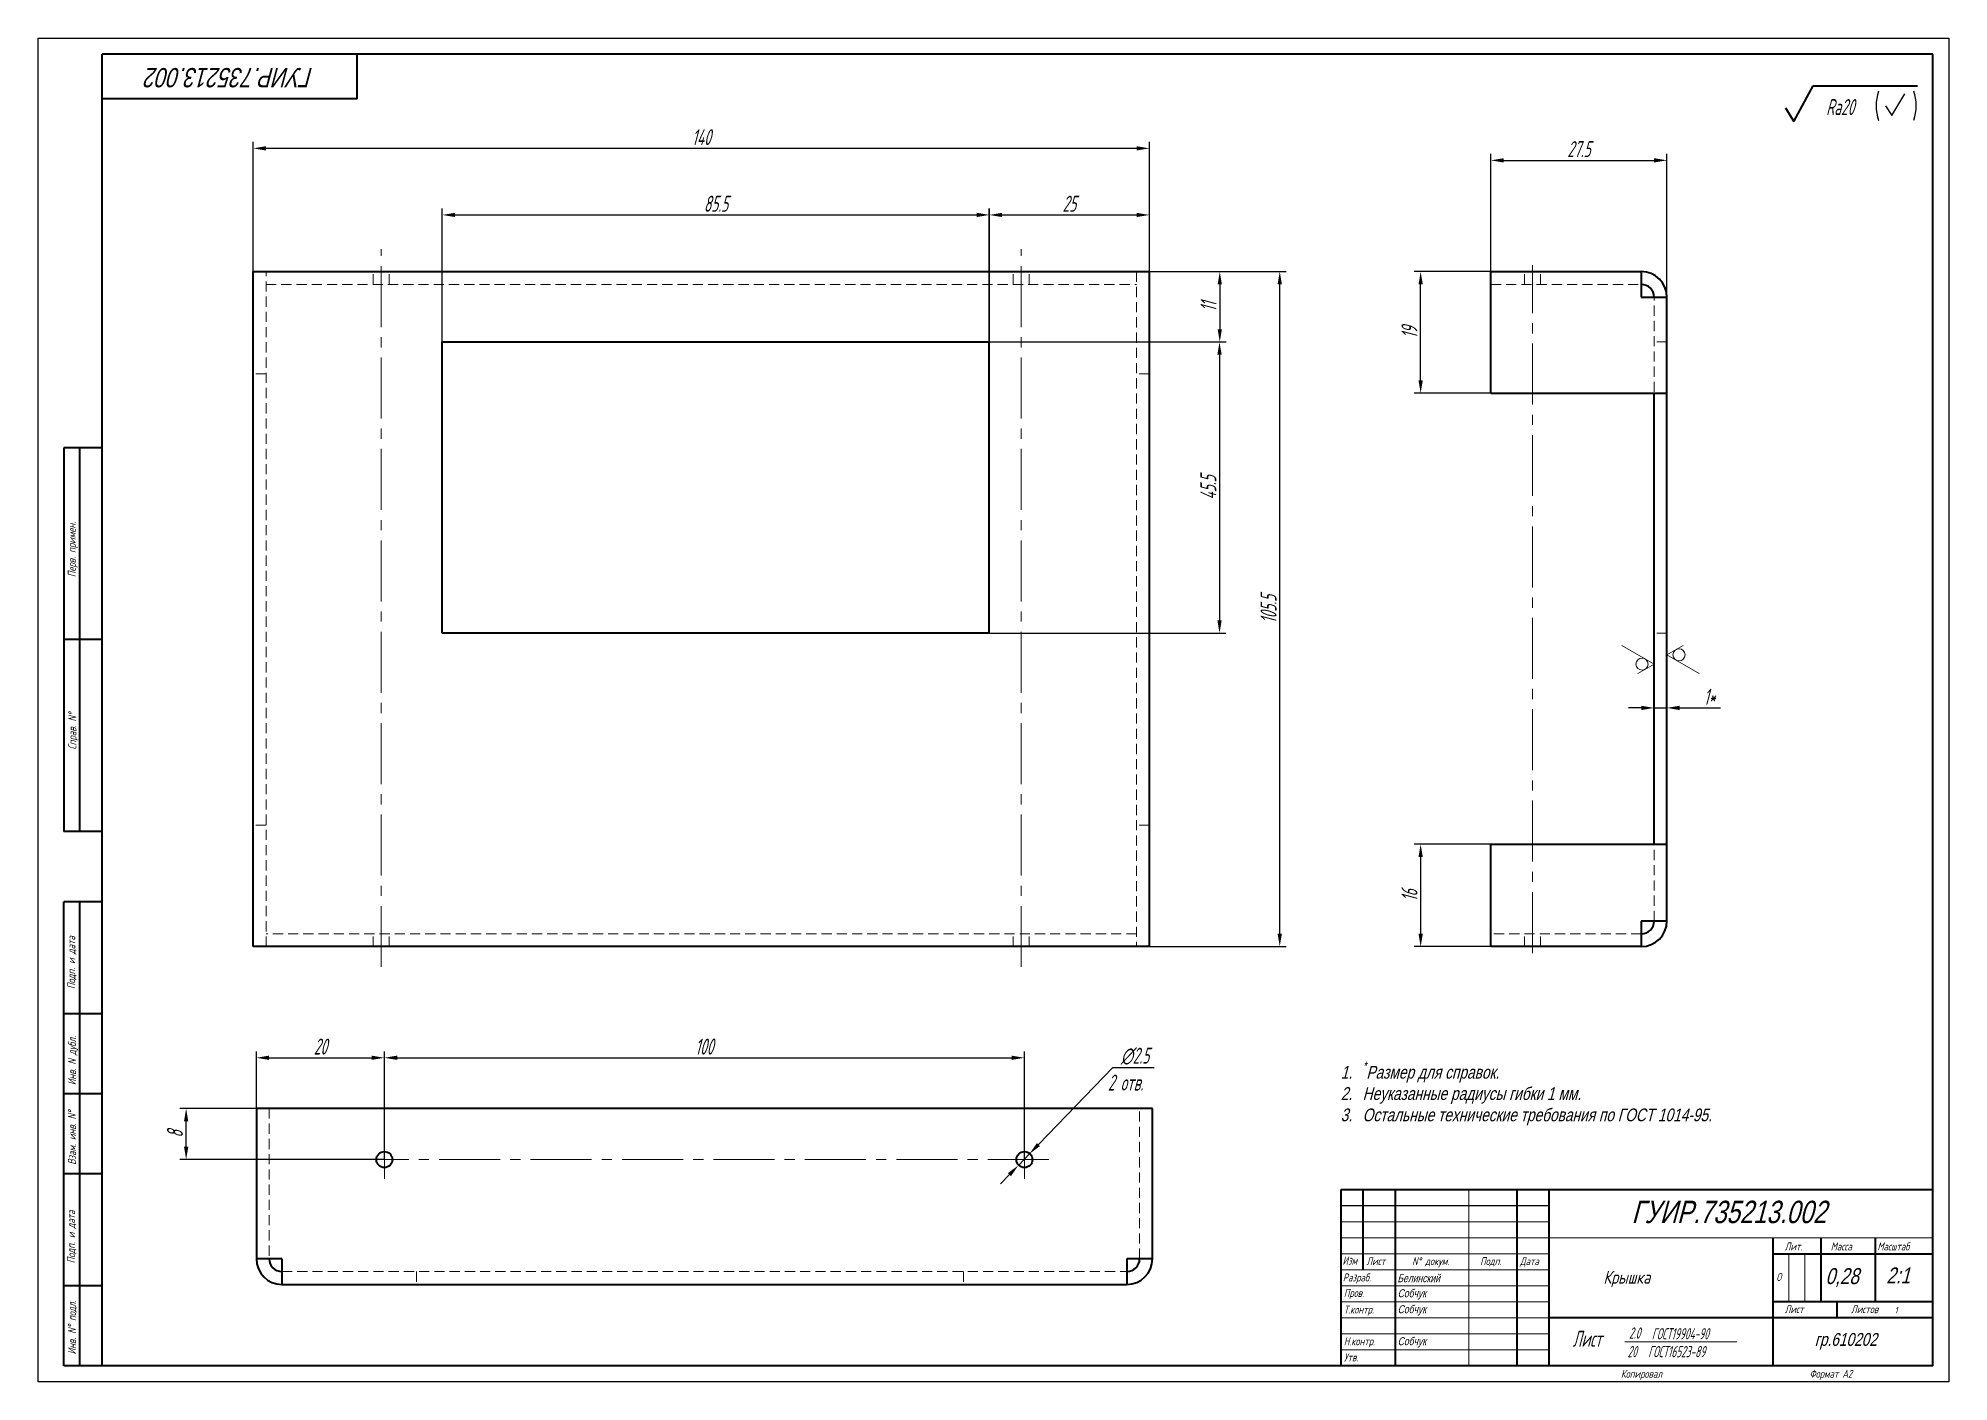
# Model space of a CAD drawing. Header units: millimetres. Extents: x 4478846 to 4492776, y 3796523 to 3799112.
# Drawn here: x 4491041 to 4491638, y 3796523 to 3796943 of the extents above; entities that cross this region are included whole.
import ezdxf

# ---------------------------------------------------------------- set-up
doc = ezdxf.new("R2010")
doc.units = ezdxf.units.MM
doc.linetypes.add('CENTER2', pattern=[28.575, 19.05, -3.175, 3.175, -3.175])
doc.linetypes.add('HIDDEN2', pattern=[4.7625, 3.175, -1.5875])
doc.layers.get('0').update_dxf_attribs({"lineweight": 25})
doc.layers.get('Defpoints').update_dxf_attribs({"color": 5})
for name, color, linetype, lineweight in [('1', 1, 'Continuous', 40), ('2', 3, 'CENTER2', 20), ('3', 2, 'HIDDEN2', 20), ('dim', 7, 'Continuous', 20), ('Основная', 7, 'Continuous', 40), ('тонкая', 7, 'Continuous', 13)]:
    doc.layers.add(name, color=color, linetype=linetype, lineweight=lineweight)
for name, color, linetype in [('KONTUR', 7, 'Continuous'), ('MultiLayer', 9, 'Continuous'), ('Title', 7, 'Continuous'), ('Текст', 4, 'Continuous')]:
    doc.layers.add(name, color=color, linetype=linetype)
doc.styles.add('35', font='gostw.shx', dxfattribs={"width": 0.65, "oblique": 15, "height": 3.5})
doc.styles.add('5', font='gostw.shx', dxfattribs={"width": 0.75, "oblique": 15, "height": 5})
doc.styles.add('ESKD', font='standarteskd.shx', dxfattribs={"width": 0.8, "oblique": 15})
doc.styles.add('SAS5', font='gostw.shx', dxfattribs={"width": 0.75, "oblique": 15, "height": 5})
doc.styles.add('стиль1', font='romans.shx', dxfattribs={"width": 0.75, "oblique": 15, "height": 3.5})
doc.dimstyles.new('BUT$0', dxfattribs={"dimtxt": 3.5, "dimasz": 4, "dimexe": 2, "dimexo": 0, "dimgap": 1, "dimtad": 1, "dimdec": 4, "dimzin": 9, "dimdsep": 46, "dimtxsty": '35', "dimcen": 0, "dimclrd": 256, "dimclre": 256, "dimclrt": 256, "dimadec": 0, "dimazin": 0, "dimtfac": 0.7, "dimtdec": 4, "dimtmove": 0, "dimatfit": 0, "dimfxl": 1, "dimtolj": 1, "dimtzin": 9, "dimarcsym": 0})
doc.dimstyles.new('BUT$3', dxfattribs={"dimtxt": 3.5, "dimasz": 4, "dimexe": 2, "dimexo": 0, "dimgap": 1, "dimtad": 1, "dimtoh": 1, "dimdec": 4, "dimzin": 9, "dimdsep": 46, "dimtxsty": '35', "dimcen": 0, "dimclrd": 256, "dimclre": 256, "dimclrt": 256, "dimadec": 0, "dimazin": 0, "dimtfac": 0.7, "dimtdec": 4, "dimtmove": 0, "dimatfit": 0, "dimfxl": 1, "dimtolj": 1, "dimtzin": 9, "dimarcsym": 0})

# ---------------------------------------------------------------- blocks, each defined once
blk = doc.blocks.new('*D243')
at = {"layer": 'Defpoints', "color": 0, "transparency": 16777216}
for p in [(4491349.52, 3796624.16), (4491149.52, 3796592.33), (4491349.52, 3796592.33)]:
    blk.add_point(p, dxfattribs=at)
at = {"layer": 'dim', "lineweight": -2, "transparency": 16777216}
for p, q in [((4491149.52, 3796592.33), (4491149.52, 3796626.16)), ((4491153.52, 3796624.16), (4491345.52, 3796624.16)), ((4491349.52, 3796592.33), (4491349.52, 3796626.16))]:
    blk.add_line(p, q, dxfattribs=at)
at = {"layer": 'dim', "transparency": 16777216}
for points in [[(4491153.52, 3796624.83), (4491153.52, 3796623.49), (4491149.52, 3796624.16)], [(4491345.52, 3796624.83), (4491345.52, 3796623.49), (4491349.52, 3796624.16)]]:
    blk.add_solid(points, dxfattribs=at)
at = {"layer": 'dim', "transparency": 16777216, "insert": (4491249.46, 3796627.66), "char_height": 5, "attachment_point": 5, "style": '5'}
blk.add_mtext('\\A1;100', dxfattribs=at)
blk = doc.blocks.new('*D221')
at = {"layer": 'Defpoints', "color": 0, "transparency": 16777216}
for p in [(4491087.58, 3796608.33), (4491109.52, 3796608.33), (4491149.52, 3796592.33)]:
    blk.add_point(p, dxfattribs=at)
at = {"layer": 'dim', "lineweight": -2, "transparency": 16777216}
for p, q in [((4491109.52, 3796608.33), (4491085.58, 3796608.33)), ((4491087.58, 3796596.33), (4491087.58, 3796604.33)), ((4491149.52, 3796592.33), (4491085.58, 3796592.33))]:
    blk.add_line(p, q, dxfattribs=at)
at = {"layer": 'dim', "transparency": 16777216}
for points in [[(4491086.91, 3796604.33), (4491088.25, 3796604.33), (4491087.58, 3796608.33)], [(4491086.91, 3796596.33), (4491088.25, 3796596.33), (4491087.58, 3796592.33)]]:
    blk.add_solid(points, dxfattribs=at)
at = {"layer": 'dim', "transparency": 16777216, "insert": (4491084.08, 3796600.33), "char_height": 5, "attachment_point": 5, "rotation": 90, "style": '5'}
blk.add_mtext('\\A1;8', dxfattribs=at)
blk = doc.blocks.new('*D244')
at = {"layer": 'Defpoints', "color": 0, "transparency": 16777216}
for p in [(4491473.33, 3796869.91), (4491495.28, 3796869.91), (4491495.28, 3796831.91)]:
    blk.add_point(p, dxfattribs=at)
at = {"layer": 'dim', "lineweight": -2, "transparency": 16777216}
for p, q in [((4491495.28, 3796869.91), (4491471.33, 3796869.91)), ((4491473.33, 3796835.91), (4491473.33, 3796865.91)), ((4491495.28, 3796831.91), (4491471.33, 3796831.91))]:
    blk.add_line(p, q, dxfattribs=at)
at = {"layer": 'dim', "transparency": 16777216}
for points in [[(4491472.66, 3796865.91), (4491474, 3796865.91), (4491473.33, 3796869.91)], [(4491472.66, 3796835.91), (4491474, 3796835.91), (4491473.33, 3796831.91)]]:
    blk.add_solid(points, dxfattribs=at)
at = {"layer": 'dim', "transparency": 16777216, "insert": (4491469.83, 3796850.91), "char_height": 5, "attachment_point": 5, "rotation": 90, "style": '5'}
blk.add_mtext('\\A1;19', dxfattribs=at)
blk = doc.blocks.new('*D245')
at = {"layer": 'Defpoints', "color": 0, "transparency": 16777216}
for p in [(4491495.28, 3796690.91), (4491473.33, 3796658.91), (4491495.28, 3796658.91)]:
    blk.add_point(p, dxfattribs=at)
at = {"layer": 'dim', "lineweight": -2, "transparency": 16777216}
for p, q in [((4491495.28, 3796690.91), (4491471.33, 3796690.91)), ((4491473.33, 3796686.91), (4491473.33, 3796662.91)), ((4491495.28, 3796658.91), (4491471.33, 3796658.91))]:
    blk.add_line(p, q, dxfattribs=at)
at = {"layer": 'dim', "transparency": 16777216}
for points in [[(4491472.66, 3796686.91), (4491474, 3796686.91), (4491473.33, 3796690.91)], [(4491472.66, 3796662.91), (4491474, 3796662.91), (4491473.33, 3796658.91)]]:
    blk.add_solid(points, dxfattribs=at)
at = {"layer": 'dim', "transparency": 16777216, "insert": (4491469.83, 3796674.91), "char_height": 5, "attachment_point": 5, "rotation": 90, "style": '5'}
blk.add_mtext('\\A1;16', dxfattribs=at)
blk = doc.blocks.new('*D240')
at = {"layer": 'Defpoints', "color": 0, "transparency": 16777216}
for p in [(4491388.55, 3796869.91), (4491429.3, 3796869.91), (4491388.55, 3796658.91)]:
    blk.add_point(p, dxfattribs=at)
at = {"layer": 'dim', "lineweight": -2, "transparency": 16777216}
for p, q in [((4491388.55, 3796869.91), (4491431.3, 3796869.91)), ((4491429.3, 3796662.91), (4491429.3, 3796865.91)), ((4491388.55, 3796658.91), (4491431.3, 3796658.91))]:
    blk.add_line(p, q, dxfattribs=at)
at = {"layer": 'dim', "transparency": 16777216}
for points in [[(4491428.63, 3796865.91), (4491429.97, 3796865.91), (4491429.3, 3796869.91)], [(4491428.63, 3796662.91), (4491429.97, 3796662.91), (4491429.3, 3796658.91)]]:
    blk.add_solid(points, dxfattribs=at)
at = {"layer": 'dim', "transparency": 16777216, "insert": (4491425.8, 3796764.41), "char_height": 5, "attachment_point": 5, "rotation": 90, "style": '5'}
blk.add_mtext('\\A1;105.5', dxfattribs=at)
blk = doc.blocks.new('*D241')
at = {"layer": 'Defpoints', "color": 0, "transparency": 16777216}
for p in [(4491338.54, 3796847.91), (4491338.54, 3796756.91), (4491410.48, 3796756.91)]:
    blk.add_point(p, dxfattribs=at)
at = {"layer": 'dim', "lineweight": -2, "transparency": 16777216}
for p, q in [((4491338.54, 3796847.91), (4491412.48, 3796847.91)), ((4491410.48, 3796843.91), (4491410.48, 3796760.91)), ((4491338.54, 3796756.91), (4491412.48, 3796756.91))]:
    blk.add_line(p, q, dxfattribs=at)
at = {"layer": 'dim', "transparency": 16777216}
for points in [[(4491409.81, 3796843.91), (4491411.15, 3796843.91), (4491410.48, 3796847.91)], [(4491409.81, 3796760.91), (4491411.15, 3796760.91), (4491410.48, 3796756.91)]]:
    blk.add_solid(points, dxfattribs=at)
at = {"layer": 'dim', "transparency": 16777216, "insert": (4491406.98, 3796802.41), "char_height": 5, "attachment_point": 5, "rotation": 90, "style": '5'}
blk.add_mtext('\\A1;45.5', dxfattribs=at)
blk = doc.blocks.new('*D220')
at = {"layer": 'Defpoints', "color": 0, "transparency": 16777216}
for p in [(4491338.62, 3796887.63), (4491167.62, 3796847.91), (4491338.62, 3796847.91)]:
    blk.add_point(p, dxfattribs=at)
at = {"layer": 'dim', "lineweight": -2, "transparency": 16777216}
for p, q in [((4491167.62, 3796847.91), (4491167.62, 3796889.63)), ((4491171.62, 3796887.63), (4491334.62, 3796887.63)), ((4491338.62, 3796847.91), (4491338.62, 3796889.63))]:
    blk.add_line(p, q, dxfattribs=at)
at = {"layer": 'dim', "transparency": 16777216}
for points in [[(4491171.62, 3796888.29), (4491171.62, 3796886.96), (4491167.62, 3796887.63)], [(4491334.62, 3796888.29), (4491334.62, 3796886.96), (4491338.62, 3796887.63)]]:
    blk.add_solid(points, dxfattribs=at)
at = {"layer": 'dim', "transparency": 16777216, "insert": (4491253.12, 3796891.13), "char_height": 5, "attachment_point": 5, "style": '5'}
blk.add_mtext('\\A1;85.5', dxfattribs=at)
blk = doc.blocks.new('*D242')
at = {"layer": 'Defpoints', "color": 0, "transparency": 16777216}
for p in [(4491388.55, 3796869.91), (4491410.56, 3796847.91), (4491410.56, 3796847.91)]:
    blk.add_point(p, dxfattribs=at)
at = {"layer": 'dim', "lineweight": -2, "transparency": 16777216}
for p, q in [((4491388.55, 3796869.91), (4491412.56, 3796869.91)), ((4491410.56, 3796865.91), (4491410.56, 3796851.91)), ((4491410.56, 3796847.91), (4491412.56, 3796847.91))]:
    blk.add_line(p, q, dxfattribs=at)
at = {"layer": 'dim', "transparency": 16777216}
for points in [[(4491409.89, 3796865.91), (4491411.23, 3796865.91), (4491410.56, 3796869.91)], [(4491409.89, 3796851.91), (4491411.23, 3796851.91), (4491410.56, 3796847.91)]]:
    blk.add_solid(points, dxfattribs=at)
at = {"layer": 'dim', "transparency": 16777216, "insert": (4491407.06, 3796858.91), "char_height": 5, "attachment_point": 5, "rotation": 90, "style": '5'}
blk.add_mtext('\\A1;11', dxfattribs=at)
blk = doc.blocks.new('Лист0_5_3')
at = {"ltscale": 5}
blk.add_line((21.76, 7.48), (56.73, 7.48), dxfattribs=at)
at = {"ltscale": 5, "oblique": 15, "width": 0.75}
for s, height, style, p in [('Лист', 5, 'SAS5', (5.44, 5.94)), ('        ГОСТ16523-89', 3.5, 'SAS5', (18.3, 2.68)), ('   ГОСТ19904-90', 3.5, '35', (26.15, 8.26))]:
    blk.add_text(s, height=height, dxfattribs=dict(at, style=style)).set_placement(p)
at = {"ltscale": 5, "style": '35', "oblique": 15, "width": 0.75}
for tag, p in [('1,0', (23.09, 8.49)), ('20', (22.62, 2.68))]:
    blk.add_attdef(tag, p, '', height=3.5, dxfattribs=at)
blk = doc.blocks.new('*D227')
at = {"layer": 'Defpoints', "color": 0, "transparency": 16777216}
for p in [(4491351.1, 3796594.13), (4491347.63, 3796590.53)]:
    blk.add_point(p, dxfattribs=at)
at = {"layer": 'dim', "lineweight": -2, "transparency": 16777216}
for p, q in [((4491353.88, 3796597.01), (4491377.13, 3796621.16)), ((4491377.13, 3796621.16), (4491390.01, 3796621.16)), ((4491347.63, 3796590.53), (4491351.1, 3796594.13)), ((4491344.86, 3796587.65), (4491342.08, 3796584.77))]:
    blk.add_line(p, q, dxfattribs=at)
at = {"layer": 'dim', "transparency": 16777216}
for points in [[(4491353.4, 3796597.47), (4491354.36, 3796596.55), (4491351.1, 3796594.13)], [(4491344.38, 3796588.11), (4491345.34, 3796587.19), (4491347.63, 3796590.53)]]:
    blk.add_solid(points, dxfattribs=at)
at = {"layer": 'dim', "transparency": 16777216, "insert": (4491384.07, 3796624.66), "char_height": 5, "attachment_point": 5, "style": '5'}
blk.add_mtext('\\A1;∅2.5', dxfattribs=at)
blk = doc.blocks.new('*D235')
at = {"layer": 'Defpoints', "color": 0, "transparency": 16777216}
for p in [(4491149.52, 3796624.16), (4491149.52, 3796624.16), (4491109.52, 3796608.33)]:
    blk.add_point(p, dxfattribs=at)
at = {"layer": 'dim', "lineweight": -2, "transparency": 16777216}
for p, q in [((4491109.52, 3796608.33), (4491109.52, 3796626.16)), ((4491113.52, 3796624.16), (4491145.52, 3796624.16)), ((4491149.52, 3796624.16), (4491149.52, 3796626.16))]:
    blk.add_line(p, q, dxfattribs=at)
at = {"layer": 'dim', "transparency": 16777216}
for points in [[(4491113.52, 3796624.83), (4491113.52, 3796623.49), (4491109.52, 3796624.16)], [(4491145.52, 3796624.83), (4491145.52, 3796623.49), (4491149.52, 3796624.16)]]:
    blk.add_solid(points, dxfattribs=at)
at = {"layer": 'dim', "transparency": 16777216, "insert": (4491129.52, 3796627.66), "char_height": 5, "attachment_point": 5, "style": '5'}
blk.add_mtext('\\A1;20', dxfattribs=at)
blk = doc.blocks.new('*D236')
at = {"layer": 'Defpoints', "color": 0, "transparency": 16777216}
for p in [(4491546.28, 3796733.52), (4491546.28, 3796733.52), (4491550.28, 3796733.52)]:
    blk.add_point(p, dxfattribs=at)
at = {"layer": 'dim', "lineweight": -2, "transparency": 16777216}
for p, q in [((4491546.28, 3796733.52), (4491546.28, 3796735.52)), ((4491550.28, 3796733.52), (4491550.28, 3796735.52)), ((4491542.28, 3796733.52), (4491538.28, 3796733.52)), ((4491546.28, 3796733.52), (4491550.28, 3796733.52)), ((4491554.28, 3796733.52), (4491567.03, 3796733.52))]:
    blk.add_line(p, q, dxfattribs=at)
at = {"layer": 'dim', "transparency": 16777216}
for points in [[(4491542.28, 3796734.19), (4491542.28, 3796732.85), (4491546.28, 3796733.52)], [(4491554.28, 3796734.19), (4491554.28, 3796732.85), (4491550.28, 3796733.52)]]:
    blk.add_solid(points, dxfattribs=at)
at = {"layer": 'dim', "transparency": 16777216, "insert": (4491563.58, 3796737.02), "char_height": 5, "attachment_point": 5, "style": '5'}
blk.add_mtext('\\A1;1*', dxfattribs=at)
blk = doc.blocks.new('sh2')
at = {"linetype": 'Continuous'}
for q in [(3.23, 5.6), (-1.62, 2.81)]:
    blk.add_line((0, 0), q, dxfattribs=at)
blk.add_circle((0, 2.1), 1.05, dxfattribs=at)
blk = doc.blocks.new('*D239')
at = {"layer": 'Defpoints', "color": 0, "transparency": 16777216}
for p in [(4491388.55, 3796887.63), (4491388.55, 3796869.91), (4491338.54, 3796847.91)]:
    blk.add_point(p, dxfattribs=at)
at = {"layer": 'dim', "lineweight": -2, "transparency": 16777216}
for p, q in [((4491338.54, 3796847.91), (4491338.54, 3796889.63)), ((4491342.54, 3796887.63), (4491384.55, 3796887.63)), ((4491388.55, 3796869.91), (4491388.55, 3796889.63))]:
    blk.add_line(p, q, dxfattribs=at)
at = {"layer": 'dim', "transparency": 16777216}
for points in [[(4491342.54, 3796888.29), (4491342.54, 3796886.96), (4491338.54, 3796887.63)], [(4491384.55, 3796888.29), (4491384.55, 3796886.96), (4491388.55, 3796887.63)]]:
    blk.add_solid(points, dxfattribs=at)
at = {"layer": 'dim', "transparency": 16777216, "insert": (4491363.55, 3796891.13), "char_height": 5, "attachment_point": 5, "style": '5'}
blk.add_mtext('\\A1;25', dxfattribs=at)
blk = doc.blocks.new('*D265')
at = {"layer": 'Defpoints', "color": 0, "transparency": 16777216}
for p in [(4491108.55, 3796908.44), (4491108.55, 3796869.91), (4491388.55, 3796869.91)]:
    blk.add_point(p, dxfattribs=at)
at = {"layer": 'dim', "lineweight": -2, "transparency": 16777216}
for p, q in [((4491108.55, 3796869.91), (4491108.55, 3796910.44)), ((4491384.55, 3796908.44), (4491112.55, 3796908.44)), ((4491388.55, 3796869.91), (4491388.55, 3796910.44))]:
    blk.add_line(p, q, dxfattribs=at)
at = {"layer": 'dim', "transparency": 16777216}
for points in [[(4491112.55, 3796909.11), (4491112.55, 3796907.77), (4491108.55, 3796908.44)], [(4491384.55, 3796909.11), (4491384.55, 3796907.77), (4491388.55, 3796908.44)]]:
    blk.add_solid(points, dxfattribs=at)
at = {"layer": 'dim', "transparency": 16777216, "insert": (4491248.55, 3796911.94), "char_height": 5, "attachment_point": 5, "style": '5'}
blk.add_mtext('\\A1;140', dxfattribs=at)
blk = doc.blocks.new('*D259')
at = {"layer": 'Defpoints', "color": 0, "transparency": 16777216}
for p in [(4491550.28, 3796904.69), (4491495.28, 3796869.91), (4491550.28, 3796861.94)]:
    blk.add_point(p, dxfattribs=at)
at = {"layer": 'dim', "lineweight": -2, "transparency": 16777216}
for p, q in [((4491495.28, 3796869.91), (4491495.28, 3796906.69)), ((4491499.28, 3796904.69), (4491546.28, 3796904.69)), ((4491550.28, 3796861.94), (4491550.28, 3796906.69))]:
    blk.add_line(p, q, dxfattribs=at)
at = {"layer": 'dim', "transparency": 16777216}
for points in [[(4491499.28, 3796905.36), (4491499.28, 3796904.02), (4491495.28, 3796904.69)], [(4491546.28, 3796905.36), (4491546.28, 3796904.02), (4491550.28, 3796904.69)]]:
    blk.add_solid(points, dxfattribs=at)
at = {"layer": 'dim', "transparency": 16777216, "insert": (4491522.78, 3796908.19), "char_height": 5, "attachment_point": 5, "style": '5'}
blk.add_mtext('\\A1;27.5', dxfattribs=at)

msp = doc.modelspace()

# ---------------------------------------------------------------- linework, layer by layer
for p, q in [((4491618.55053, 3796921.75234), (4491620.53315, 3796918.69579)), ((4491618.55053, 3796921.75234), (4491620.53315, 3796918.69579)), ((4491620.53315, 3796918.69579), (4491624.60912, 3796925.5125)), ((4491620.53315, 3796918.69579), (4491624.60912, 3796925.5125)), ((4491513.35599, 3796577.87328), (4491448.35599, 3796577.87328)), ((4491583.35599, 3796527.87328), (4491583.35599, 3796527.87328))]:
    msp.add_line(p, q)
for centre, start, end in [((4491630.60621, 3796921.71618), 162.26567195, 197.73432805), ((4491630.60621, 3796921.71618), 162.26567195, 197.73432805), ((4491613.2198, 3796921.78478), 342.26567195, 17.73432805)]:
    msp.add_arc(centre, 14.95796, start, end)
at = {"layer": '1'}
for p, q in [((4491589.89888, 3796916.81483), (4491595.93169, 3796927.95234)), ((4491589.89888, 3796916.81483), (4491595.93169, 3796927.95234)), ((4491595.93169, 3796927.95234), (4491628.53406, 3796927.95234)), ((4491587.32912, 3796921.09777), (4491589.89888, 3796916.81483)), ((4491587.32912, 3796921.09777), (4491589.89888, 3796916.81483)), ((4491108.54635, 3796869.90738), (4491388.54635, 3796869.90738)), ((4491108.54635, 3796658.90738), (4491108.54635, 3796869.90738)), ((4491388.54635, 3796869.90738), (4491388.54635, 3796658.90738)), ((4491495.2818, 3796831.90738), (4491495.2818, 3796869.90738)), ((4491495.2818, 3796869.90738), (4491542.2818, 3796869.90738)), ((4491542.2818, 3796869.90738), (4491542.2818, 3796861.90738)), ((4491542.2818, 3796861.90738), (4491550.2818, 3796861.90738)), ((4491550.2818, 3796666.90738), (4491550.2818, 3796861.90738)), ((4491167.54471, 3796756.90738), (4491167.54471, 3796847.90738)), ((4491167.54471, 3796847.90738), (4491338.54471, 3796847.90738)), ((4491338.54471, 3796756.90738), (4491338.54471, 3796847.90738)), ((4491495.2818, 3796831.90738), (4491550.2818, 3796831.90738)), ((4491546.2818, 3796690.90738), (4491546.2818, 3796831.90738)), ((4491338.54471, 3796756.90738), (4491167.54471, 3796756.90738)), ((4491495.2818, 3796658.90738), (4491495.2818, 3796690.90738)), ((4491495.2818, 3796690.90738), (4491550.2818, 3796690.90738)), ((4491550.2818, 3796666.90738), (4491542.2818, 3796666.90738)), ((4491542.2818, 3796666.90738), (4491542.2818, 3796658.90738)), ((4491388.54635, 3796658.90738), (4491108.54635, 3796658.90738)), ((4491542.2818, 3796658.90738), (4491495.2818, 3796658.90738)), ((4491109.51508, 3796608.32971), (4491109.51508, 3796561.32971)), ((4491389.51508, 3796608.32971), (4491109.51508, 3796608.32971)), ((4491389.51508, 3796561.32971), (4491389.51508, 3796608.32971)), ((4491117.51508, 3796561.32971), (4491109.51508, 3796561.32971)), ((4491117.51508, 3796561.32971), (4491117.51508, 3796553.32971)), ((4491389.51508, 3796561.32971), (4491381.51508, 3796561.32971)), ((4491381.51508, 3796561.32971), (4491381.51508, 3796553.32971)), ((4491117.51508, 3796553.32971), (4491381.51508, 3796553.32971))]:
    msp.add_line(p, q, dxfattribs=at)
for centre in [(4491149.51508, 3796592.32971), (4491349.51508, 3796592.32971)]:
    msp.add_circle(centre, 2.5, dxfattribs=at)
for centre, radius, start, end in [((4491542.2818, 3796861.90738), 8, 0, 90), ((4491542.2818, 3796861.90738), 4, 0, 90), ((4491542.2818, 3796666.90738), 4, 270, 0), ((4491542.2818, 3796666.90738), 8, 270, 0), ((4491117.51508, 3796561.32971), 8, 180, 270), ((4491117.51508, 3796561.32971), 4, 180, 270), ((4491381.51508, 3796561.32971), 4, 270, 0), ((4491381.51508, 3796561.32971), 8, 270, 0)]:
    msp.add_arc(centre, radius, start, end, dxfattribs=at)
at = {"layer": '2'}
for p, q in [((4491148.54635, 3796652.54098), (4491148.54635, 3796876.89896)), ((4491348.54635, 3796652.54098), (4491348.54635, 3796876.89896)), ((4491508.2818, 3796656.90738), (4491508.2818, 3796871.90738)), ((4491357.13759, 3796592.32971), (4491143.7459, 3796592.32971)), ((4491149.51508, 3796586.33069), (4491149.51508, 3796596.73271)), ((4491349.51508, 3796586.33069), (4491349.51508, 3796596.73271))]:
    msp.add_line(p, q, dxfattribs=at)
at = {"layer": '3'}
for p, q in [((4491112.54635, 3796658.90738), (4491112.54635, 3796869.90738)), ((4491146.04413, 3796865.90738), (4491146.04413, 3796869.90738)), ((4491151.04858, 3796865.90738), (4491151.04858, 3796869.90738)), ((4491346.04413, 3796865.90738), (4491346.04413, 3796869.90738)), ((4491351.04858, 3796865.90738), (4491351.04858, 3796869.90738)), ((4491384.54635, 3796869.90738), (4491384.54635, 3796658.90738)), ((4491505.77958, 3796865.90738), (4491505.77958, 3796869.90738)), ((4491510.78402, 3796865.90738), (4491510.78402, 3796869.90738)), ((4491112.54635, 3796865.90738), (4491384.54635, 3796865.90738)), ((4491495.2818, 3796865.90738), (4491542.2818, 3796865.90738)), ((4491546.2818, 3796832.28039), (4491546.2818, 3796861.90738)), ((4491550.2818, 3796847.90738), (4491546.2818, 3796847.90738)), ((4491112.54635, 3796837.90738), (4491108.54635, 3796837.90738)), ((4491388.54635, 3796837.90738), (4491384.54635, 3796837.90738)), ((4491550.2818, 3796756.90738), (4491546.2818, 3796756.90738)), ((4491112.54635, 3796696.90738), (4491108.54635, 3796696.90738)), ((4491388.54635, 3796696.90738), (4491384.54635, 3796696.90738)), ((4491546.2818, 3796666.90738), (4491546.2818, 3796690.76996)), ((4491384.54635, 3796662.90738), (4491112.54635, 3796662.90738)), ((4491146.04413, 3796658.90738), (4491146.04413, 3796662.90738)), ((4491151.04858, 3796658.90738), (4491151.04858, 3796662.90738)), ((4491346.04413, 3796658.90738), (4491346.04413, 3796662.90738)), ((4491351.04858, 3796658.90738), (4491351.04858, 3796662.90738)), ((4491542.2818, 3796662.90738), (4491495.2818, 3796662.90738)), ((4491505.77958, 3796658.90738), (4491505.77958, 3796662.90738)), ((4491510.78402, 3796658.90738), (4491510.78402, 3796662.90738)), ((4491113.51508, 3796608.32971), (4491113.51508, 3796561.32971)), ((4491385.51508, 3796561.32971), (4491385.51508, 3796608.32971)), ((4491117.51508, 3796557.32971), (4491381.51508, 3796557.32971)), ((4491159.51672, 3796557.32971), (4491159.51672, 3796553.32971)), ((4491330.51672, 3796557.32971), (4491330.51672, 3796553.32971))]:
    msp.add_line(p, q, dxfattribs=at)
at = {"layer": 'KONTUR', "color": 7}
for p, q in [((4491041.35599, 3796522.87328), (4491041.35599, 3796942.87328)), ((4491041.35599, 3796942.87328), (4491638.35599, 3796942.87328))]:
    msp.add_line(p, q, dxfattribs=at)
at = {"layer": 'KONTUR'}
for p, q in [((4491638.35599, 3796942.87328), (4491638.35599, 3796522.87328)), ((4491638.35599, 3796522.87328), (4491041.35599, 3796522.87328))]:
    msp.add_line(p, q, dxfattribs=at)
at = {"layer": 'Основная', "color": 7}
for p, q in [((4491061.35599, 3796567.87328), (4491061.35599, 3796937.87328)), ((4491633.35599, 3796937.87328), (4491061.35599, 3796937.87328)), ((4491141.05703, 3796923.87328), (4491141.05703, 3796937.87328)), ((4491141.05703, 3796923.87328), (4491061.35599, 3796923.87328)), ((4491049.35599, 3796814.87328), (4491049.35599, 3796694.87328)), ((4491061.35599, 3796814.87328), (4491049.35599, 3796814.87328)), ((4491054.35599, 3796694.87328), (4491054.35599, 3796814.87328)), ((4491061.35599, 3796754.87328), (4491049.35599, 3796754.87328)), ((4491061.35599, 3796694.87328), (4491049.35599, 3796694.87328)), ((4491049.35599, 3796527.87328), (4491049.35599, 3796672.87328)), ((4491061.35599, 3796672.87328), (4491049.35599, 3796672.87328)), ((4491054.35599, 3796527.87328), (4491054.35599, 3796672.87328)), ((4491061.35599, 3796637.87328), (4491049.35599, 3796637.87328)), ((4491061.35599, 3796612.87328), (4491049.35599, 3796612.87328)), ((4491061.35599, 3796587.87328), (4491049.35599, 3796587.87328)), ((4491061.35599, 3796527.87328), (4491061.35599, 3796567.87328)), ((4491061.35599, 3796552.87328), (4491049.35599, 3796552.87328))]:
    msp.add_line(p, q, dxfattribs=at)
at = {"layer": 'Основная'}
for p, q in [((4491633.35599, 3796527.87328), (4491633.35599, 3796937.87328)), ((4491448.35599, 3796582.87328), (4491448.35599, 3796527.87328)), ((4491633.35599, 3796582.87328), (4491448.35599, 3796582.87328)), ((4491455.35599, 3796557.87328), (4491455.35599, 3796582.87328)), ((4491465.35599, 3796582.87328), (4491465.35599, 3796527.87328)), ((4491503.35599, 3796582.87328), (4491503.35599, 3796527.87328)), ((4491513.35599, 3796582.87328), (4491513.35599, 3796527.87328)), ((4491583.35599, 3796567.87328), (4491583.35599, 3796527.87328)), ((4491598.35599, 3796567.87328), (4491598.35599, 3796547.87328)), ((4491615.35599, 3796567.87328), (4491615.35599, 3796547.87328)), ((4491583.35599, 3796562.87328), (4491633.35599, 3796562.87328)), ((4491633.35599, 3796547.87328), (4491583.35599, 3796547.87328)), ((4491603.35599, 3796547.87328), (4491603.35599, 3796542.87328)), ((4491633.35599, 3796542.87328), (4491513.35599, 3796542.87328)), ((4491633.35599, 3796527.87328), (4491049.35599, 3796527.87328))]:
    msp.add_line(p, q, dxfattribs=at)
at = {"layer": 'тонкая'}
for p, q in [((4491488.35599, 3796527.87328), (4491488.35599, 3796582.87328)), ((4491513.35599, 3796572.87328), (4491448.35599, 3796572.87328)), ((4491448.35599, 3796567.87328), (4491633.35599, 3796567.87328)), ((4491513.35599, 3796562.87328), (4491448.35599, 3796562.87328)), ((4491588.34363, 3796562.66459), (4491588.34363, 3796547.87328)), ((4491593.42157, 3796562.66459), (4491593.42157, 3796547.87328)), ((4491513.35599, 3796557.87328), (4491448.35599, 3796557.87328)), ((4491448.35599, 3796552.87328), (4491513.35599, 3796552.87328)), ((4491513.35599, 3796547.87328), (4491448.35599, 3796547.87328)), ((4491513.35599, 3796542.87328), (4491448.35599, 3796542.87328))]:
    msp.add_line(p, q, dxfattribs=at)
for points in [[(4491448.35599, 3796537.87328), (4491513.35599, 3796537.87328)], [(4491448.35599, 3796532.87328), (4491513.35599, 3796532.87328)]]:
    msp.add_lwpolyline(points, dxfattribs=at)

# ---------------------------------------------------------------- block references
at = {"layer": 'dim', "xscale": 1.8, "yscale": 1.8, "zscale": 1.8}
for p, rotation in [((4491546.2818, 3796747.23068), 90.00000000000001), ((4491550.2818, 3796750.10368), 270)]:
    msp.add_blockref('sh2', p, dxfattribs=dict(at, rotation=rotation))
at = {"layer": 'dim'}
ref = msp.add_blockref('Лист0_5_3', (4491515.35599, 3796527.87328), dxfattribs=at)
ref.add_attrib('2,5', '2.0', (4491538.44203, 3796536.36756), dxfattribs={"layer": '0', "ltscale": 5, "height": 3.5, "style": '35', "oblique": 15, "width": 0.75})
ref.add_attrib('20', '20', (4491537.977, 3796530.55654), dxfattribs={"layer": '0', "ltscale": 5, "height": 3.5, "style": '35', "oblique": 15, "width": 0.75})

# ---------------------------------------------------------------- texts
at = {"style": '5', "oblique": 15, "width": 0.75}
msp.add_text('2 отв.', height=5, dxfattribs=at).set_placement((4491375.59595, 3796613.91515))
at = {"insert": (4491604.40751, 3796921.35213), "char_height": 5, "attachment_point": 5, "style": '5'}
msp.add_mtext('Ra20', dxfattribs=at)
at = {"attachment_point": 1, "style": 'ESKD'}
for s, width, heights, insert, char_height in [('Белинский', 29.917041, [2.5], (4491466.07459, 3796556.49927), 2.5), ('0,28', 101.2474268, [0], (4491599.83727, 3796558.40557), 5), ('2:1 ', 101.2474268, [0], (4491618.8219, 3796558.61845), 5), ('\\pxt8;Собчук', 29.917041, [0], (4491466.14248, 3796551.81776), 2.5), ('\\pxt8;Собчук', 29.917041, [0], (4491466.14248, 3796546.81776), 2.5), ('гр.610202', 28.8781576, [0], (4491596.47138, 3796538.10714), 4), ('\\pxt8;Собчук', 29.917041, [0], (4491466.14248, 3796536.81776), 2.5)]:
    msp.add_mtext_dynamic_manual_height_columns(s, width=width, gutter_width=20, heights=heights, dxfattribs=dict(at, insert=insert, char_height=char_height))
at = {"layer": 'MultiLayer', "lineweight": -2, "insert": (4491444.35599, 3796622.99683), "char_height": 4, "attachment_point": 1, "style": 'ESKD'}
msp.add_mtext_dynamic_manual_height_columns('\\A1;\\pxi-1.7082,l2.7082,t2.7082;1.^I{\\H0.7x;\\S*^ ;}Размер для справок.\\P2.^IНеуказанные радиусы гибки 1 мм.\\P{\\A0;3.^IОстальные технические требования по ГОСТ 1014-95.}', width=187.5961338, gutter_width=50, heights=[52], dxfattribs=at)
at = {"layer": 'Title', "insert": (4491101.28408, 3796930.58026), "char_height": 6, "attachment_point": 5, "rotation": 180, "style": 'ESKD'}
msp.add_mtext_dynamic_manual_height_columns('ГУИР.735213.002', width=101.2474268, gutter_width=20, heights=[0], dxfattribs=at)
at = {"layer": 'Title', "insert": (4491569.64352, 3796575.9216), "char_height": 7, "attachment_point": 5, "style": 'ESKD'}
msp.add_mtext_dynamic_manual_height_columns('ГУИР.735213.002 ', width=101.2474268, gutter_width=20, heights=[0], dxfattribs=at)
at = {"layer": 'Текст', "color": 7, "style": 'стиль1', "oblique": 15, "width": 0.75}
for s, p in [('Перв. примен.', (4491053.1089, 3796774.38578)), ('Справ. N%%d', (4491053.26397, 3796720.5007)), ('Подп. и дата', (4491052.92975, 3796645.64366)), ('Инв. N дубл.', (4491053.17439, 3796615.61877)), ('Взам. инв. N%%d', (4491053.17439, 3796590.6915)), ('Подп. и дата', (4491052.87953, 3796559.90693)), ('Инв. N%%d подл.', (4491053.17439, 3796531.44071))]:
    msp.add_text(s, height=2.5, rotation=90, dxfattribs=at).set_placement(p)
at = {"layer": 'Текст', "style": 'стиль1', "oblique": 15, "width": 0.75}
for s, height, p in [('Изм', 2.5, (4491448.90112, 3796559.4854)), ('Лист', 2.5, (4491456.37688, 3796559.33509)), ('N%%d докум. ', 2.5, (4491470.66055, 3796559.33509)), ('Подп.', 2.5, (4491491.91305, 3796559.33509)), ('Дата', 2.5, (4491504.36416, 3796559.33509)), ('Лит.', 2.5, (4491587.07396, 3796563.93847)), ('Масса', 2.5, (4491601.44846, 3796563.93847)), ('Масштаб', 2.5, (4491616.04068, 3796563.93847)), ('Разраб.', 2.5, (4491449.01728, 3796554.23446)), ('Крышка ', 4, (4491530.44411, 3796553.54282)), ('Пров.', 2.5, (4491449.31819, 3796549.40235)), ('Т.контр.', 2.5, (4491449.31819, 3796544.20744)), ('Лист', 2.5, (4491587.07396, 3796544.32459)), ('Листов', 2.5, (4491607.79837, 3796544.32459)), ('1', 2, (4491621.44643, 3796544.28902)), ('Н.контр.', 2.5, (4491449.31819, 3796534.28522)), ('Утв.', 2.5, (4491449.31819, 3796529.2656)), ('Копировал', 2.5, (4491535.89152, 3796524.12328)), ('Формат А2', 2.5, (4491594.82009, 3796524.12328))]:
    msp.add_text(s, height=height, dxfattribs=at).set_placement(p)
at = {"layer": 'Текст', "color": 7, "style": 'стиль1', "oblique": 15, "width": 0.75}
msp.add_text('О', height=2.5, dxfattribs=at).set_placement((4491584.47889, 3796554.39629))

# ---------------------------------------------------------------- dimensions: what is measured, and where the dimension line sits
at = {"layer": 'dim'}
for base, p1, p2, picture, middle in [((4491108.54635, 3796908.44032), (4491388.54635, 3796869.90738), (4491108.54635, 3796869.90738), '*D265', (4491248.54635, 3796911.94032)), ((4491550.28172, 3796904.69032), (4491495.2818, 3796869.90738), (4491550.28172, 3796861.94319), '*D259', (4491522.78176, 3796908.19032)), ((4491338.62471, 3796887.62657), (4491167.62471, 3796847.90738), (4491338.62471, 3796847.90738), '*D220', (4491253.12471, 3796891.12657)), ((4491149.51508, 3796624.15886), (4491109.51508, 3796608.32971), (4491149.51508, 3796624.15886), '*D235', (4491129.51508, 3796627.65886))]:
    dim = msp.add_linear_dim(base=base, p1=p1, p2=p2, dimstyle='BUT$0', override={"dimlfac": 0.5, "dimtxsty": '5'}, dxfattribs=at)
    dim.commit()
    dim.dimension.update_dxf_attribs({"geometry": picture, "text_midpoint": middle})
dim = msp.add_linear_dim(base=(4491388.54635, 3796887.62657), p1=(4491338.54471, 3796847.90738), p2=(4491388.54635, 3796869.90738), text='25', dimstyle='BUT$0', override={"dimlfac": 0.5, "dimtxsty": '5'}, dxfattribs=at)
dim.commit()
dim.dimension.update_dxf_attribs({"geometry": '*D239', "text_midpoint": (4491363.54553, 3796887.62657), "dimtype": 160})
for base, p1, p2, angle, picture, middle in [((4491429.29944, 3796869.90738), (4491388.54635, 3796658.90738), (4491388.54635, 3796869.90738), 90, '*D240', (4491429.29944, 3796764.40738)), ((4491473.32934, 3796869.90738), (4491495.2818, 3796831.90738), (4491495.2818, 3796869.90738), 90, '*D244', (4491473.32934, 3796850.90738)), ((4491410.48007, 3796756.90738), (4491338.54471, 3796847.90738), (4491338.54471, 3796756.90738), 90, '*D241', (4491410.48007, 3796802.40738)), ((4491473.32934, 3796658.90738), (4491495.2818, 3796690.90738), (4491495.2818, 3796658.90738), 90, '*D245', (4491473.32934, 3796674.90738)), ((4491349.51508, 3796624.15886), (4491149.51508, 3796592.32971), (4491349.51508, 3796592.32971), 180, '*D243', (4491249.46121, 3796624.15886)), ((4491087.58136, 3796608.32971), (4491149.51508, 3796592.32971), (4491109.51508, 3796608.32971), 270, '*D221', (4491087.58136, 3796600.32971))]:
    dim = msp.add_linear_dim(base=base, p1=p1, p2=p2, angle=angle, dimstyle='BUT$0', override={"dimlfac": 0.5, "dimtxsty": '5'}, dxfattribs=at)
    dim.commit()
    dim.dimension.update_dxf_attribs({"geometry": picture, "text_midpoint": middle, "dimtype": 160})
dim = msp.add_linear_dim(base=(4491410.56007, 3796847.90738), p1=(4491388.54635, 3796869.90738), p2=(4491410.56007, 3796847.90738), angle=90, dimstyle='BUT$0', override={"dimlfac": 0.5, "dimtxsty": '5'}, dxfattribs=at)
dim.commit()
dim.dimension.update_dxf_attribs({"geometry": '*D242', "text_midpoint": (4491407.06007, 3796858.90738)})
dim = msp.add_linear_dim(base=(4491546.2818, 3796733.51938), p1=(4491550.2818, 3796733.51938), p2=(4491546.2818, 3796733.51938), angle=180, text='1*', dimstyle='BUT$0', override={"dimlfac": 0.5, "dimtxsty": '5'}, dxfattribs=at)
dim.commit()
dim.dimension.update_dxf_attribs({"geometry": '*D236', "text_midpoint": (4491563.57799, 3796733.51938), "dimtype": 160})
dim = msp.add_diameter_dim_2p(p1=(4491347.63293, 3796590.52898), p2=(4491351.10129, 3796594.13043), dimstyle='BUT$3', override={"dimlfac": 0.5, "dimtxsty": '5'}, dxfattribs=at)
dim.commit()
dim.dimension.update_dxf_attribs({"geometry": '*D227', "text_midpoint": (4491384.06856, 3796621.15886), "dimtype": 163})

doc.saveas('drawing.dxf')
